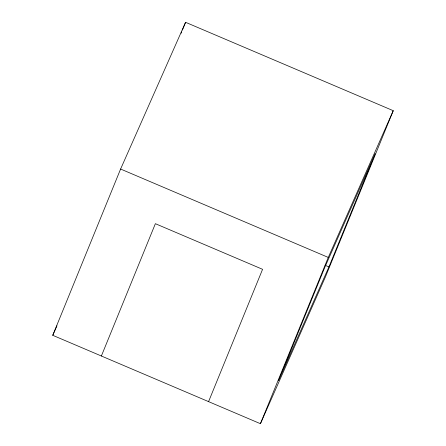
<?xml version="1.0" encoding="UTF-8"?>
<svg xmlns="http://www.w3.org/2000/svg" width="446" height="446" viewBox="0 0 446 446"><rect width="100%" height="100%" fill="white"/><g stroke="black" fill="none" stroke-linecap="round" stroke-linejoin="round"><path stroke-width="0.67" d="M52.751 335.308L120.604 169.034L185.575 22.3L393.249 110.692L325.396 276.966L260.425 423.7L52.751 335.308L56.971 325.781M181.104 33.255L181.628 31.967M182.42 30.033L185.575 22.3M101.376 356.003L155.375 223.686L262.571 269.312L208.572 401.629M260.425 423.7L328.278 257.426L393.249 110.692M328.931 266.903L375.114 153.731L324.744 267.488L278.56 380.661L328.931 266.903L325.101 265.275M120.604 169.034L328.278 257.426"/></g></svg>
